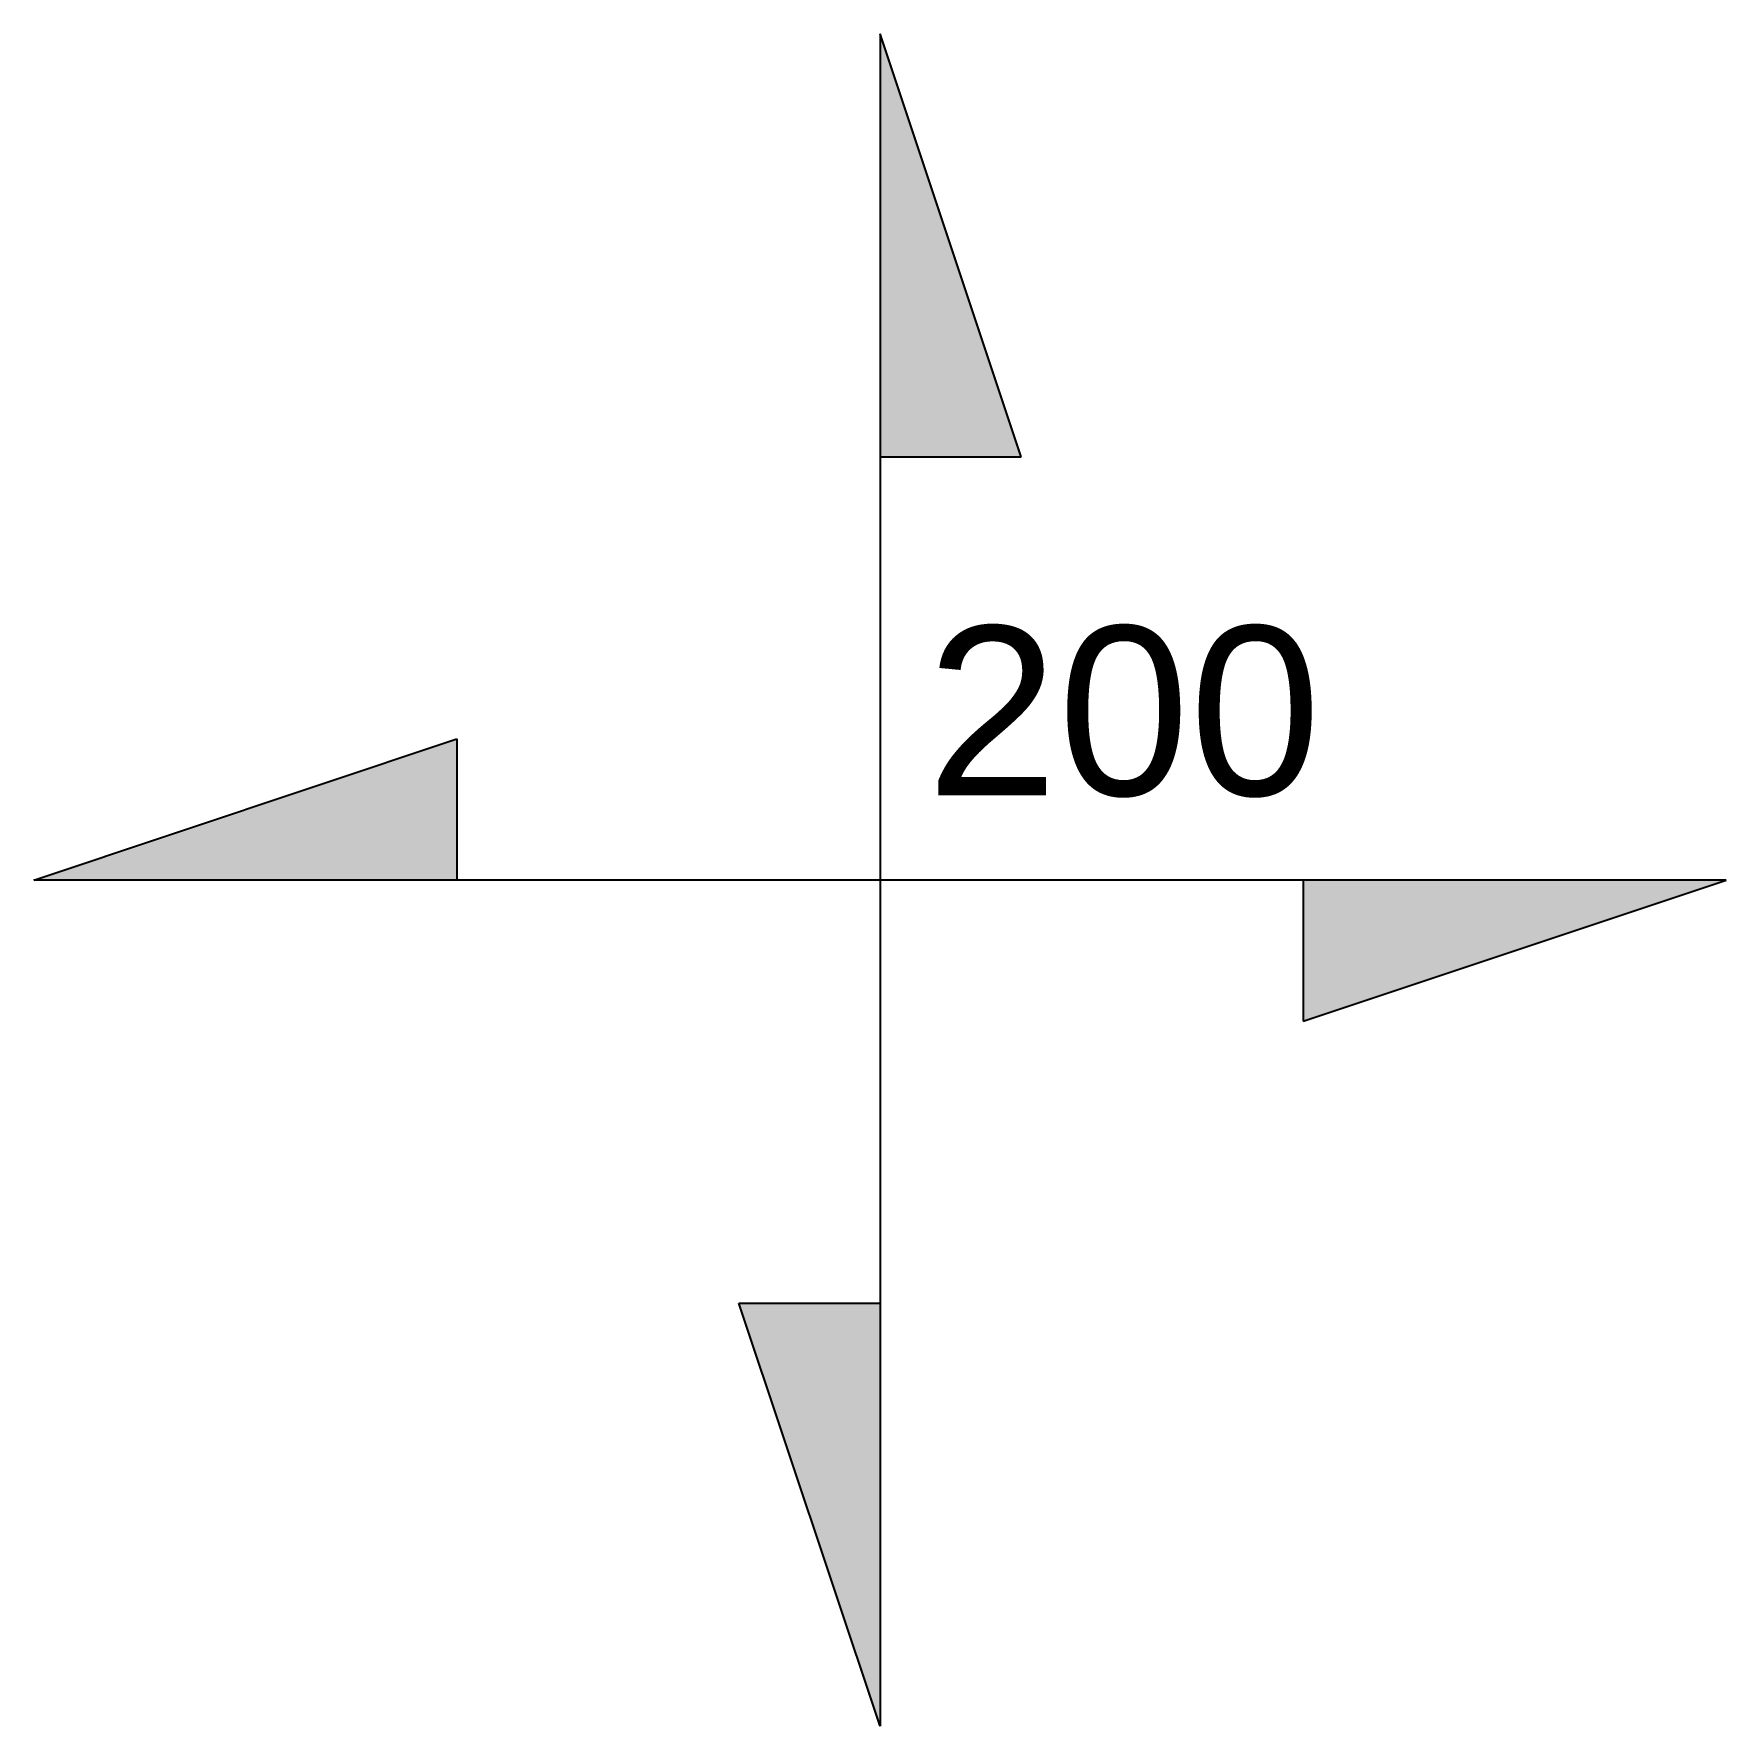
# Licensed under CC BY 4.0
# Model space of a CAD drawing. Extents: x -10 to 10, y -10 to 10.
import ezdxf
from ezdxf.enums import TextEntityAlignment as Align

# ---------------------------------------------------------------- set-up
doc = ezdxf.new("R2010")
doc.units = 0
doc.styles.get("Standard").update_dxf_attribs({"font": 'arial.ttf'})

# ---------------------------------------------------------------- blocks, each defined once
blk = doc.blocks.new('Slab Span Direction Indicator 3.0.0')
h = blk.add_hatch(color=0)
h.dxf.hatch_style = 1
h.paths.add_polyline_path([(0, 5), (1.667, 5), (0, 10)])
h = blk.add_hatch(color=0)
h.dxf.hatch_style = 1
h.paths.add_polyline_path([(-5, 0), (-5, 1.667), (-10, 0)])
h = blk.add_hatch(color=0)
h.dxf.hatch_style = 1
h.paths.add_polyline_path([(5, 0), (5, -1.667), (10, 0)])
h = blk.add_hatch(color=0)
h.dxf.hatch_style = 1
h.paths.add_polyline_path([(0, -5), (-1.667, -5), (0, -10)])
at = {"color": 0}
for p, q in [((1.667, 5), (0, 10)), ((0, 10), (0, -10)), ((0, 5), (1.667, 5)), ((-10, 0), (-5, 1.667)), ((-5, 1.667), (-5, 0)), ((10, 0), (-10, 0)), ((5, 0), (5, -1.667)), ((5, -1.667), (10, 0)), ((0, -10), (-1.667, -5)), ((-1.667, -5), (0, -5))]:
    blk.add_line(p, q, dxfattribs=at)
at = {"color": 0, "flags": 8}
blk.add_attdef('SlabThickness', text='', height=2, dxfattribs=at).set_placement((0.55, 2), align=Align.MIDDLE_LEFT)

msp = doc.modelspace()

# ---------------------------------------------------------------- block references
at = {"color": 1}
ref = msp.add_blockref('Slab Span Direction Indicator 3.0.0', (0, 0), dxfattribs=at)
ref.add_attrib('SlabThickness', '200', dxfattribs={"color": 0, "height": 2}).set_placement((0.55, 2), align=Align.MIDDLE_LEFT)

doc.saveas('drawing.dxf')
